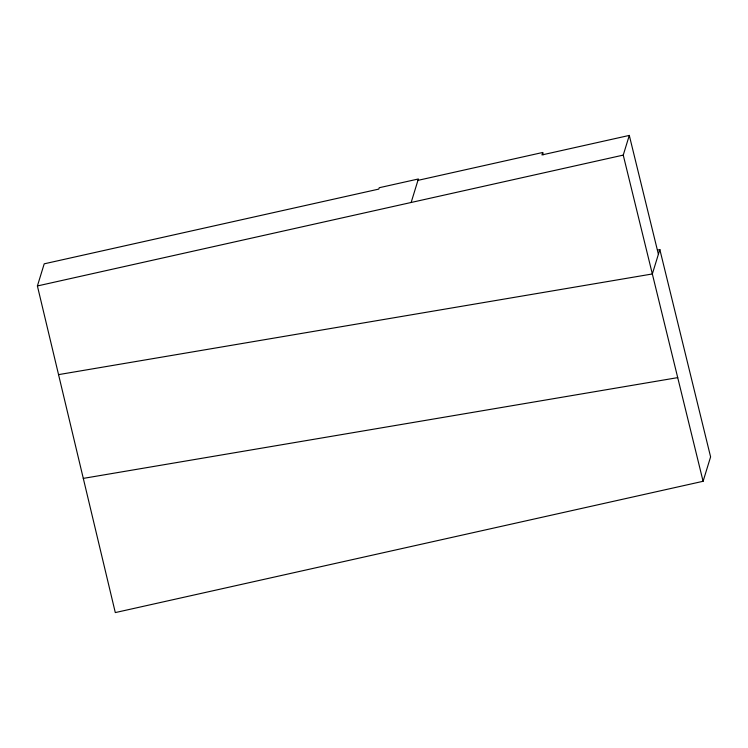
<?xml version="1.0" encoding="UTF-8"?>
<svg xmlns="http://www.w3.org/2000/svg" width="748" height="748" viewBox="0 0 748 748"><rect width="100%" height="100%" fill="white"/><g stroke="black" fill="none" stroke-linecap="round" stroke-linejoin="round"><path stroke-width="1.12" d="M657.586 250.094L659.848 249.57L710.6 456.888L703.092 481.291L115.304 612.584L37.4 285.96L44.207 263.829L378.797 189.094L379.217 187.729L418.375 178.978L411.148 202.474M417.964 180.352L542.702 152.48L541.954 154.929L629.302 135.416L658.399 254.283M703.092 481.291L623.243 155.107L629.302 135.416M659.848 249.57L652.34 273.964L58.55 374.626M37.4 285.96L623.243 155.107M83.299 478.393L677.716 377.628M542.702 152.48L543.254 154.733"/></g></svg>
